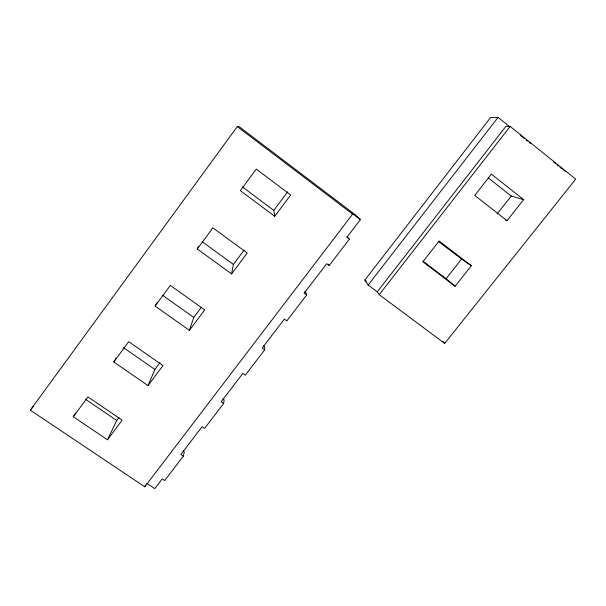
<?xml version="1.0" encoding="UTF-8"?>
<svg xmlns="http://www.w3.org/2000/svg" width="606" height="606" viewBox="0 0 606 606"><rect width="100%" height="100%" fill="white"/><g stroke="black" fill="none" stroke-linecap="round" stroke-linejoin="round"><path stroke-width="0.91" d="M146.91 483.361L154.765 488.633L162.203 478.907L164.665 480.566L183.33 456.174L180.861 454.492L202.109 426.692L204.578 428.404L223.614 403.52L224.091 399.824L222.872 398.975M198.465 246.566L197.276 248.96L231.621 273.912L233.386 264.436L244.089 250.119M183.33 456.174L184.322 451.826L183.11 450.993M223.614 403.52L221.137 401.801L242.817 373.44L245.286 375.19L264.701 349.813L262.231 348.041L284.343 319.112L286.82 320.915L306.628 295.016L304.151 293.198L326.71 263.678L329.194 265.526L349.404 239.105L346.927 237.234L360.388 219.622L355.661 215.069L238.734 126.351L237.287 126.601L30.3 410.179L144.773 486.8L145.296 485.148M156.962 302.78L155.098 306.053L189.383 330.338L193.753 317.453L201.487 307.113M116.155 358.078L113.776 361.971L148.008 385.621L154.878 369.463L159.954 362.676M75.78 412.845L73.296 416.761L107.467 439.789L116.738 420.488L118.95 417.526M73.296 416.761L87.961 396.915L122.154 420.163L107.467 439.789M113.776 361.971L128.745 341.716L162.999 365.592L148.008 385.621M155.098 306.053L170.369 285.373L204.684 309.901L189.383 330.338M197.276 248.96L212.88 227.841L247.24 253.043L231.621 273.912M274.745 216.297L240.355 190.655L256.285 169.097L290.691 194.988L274.745 216.297L273.798 210.373L287.623 191.875M144.773 486.8L352.639 214.092L351.086 212.57L360.388 219.622M377.258 291.819L505.934 126.328L510.169 126.396L575.7 179.141L444.69 343.443L379.22 294.645L377.258 291.819L368.145 285.025L364.835 280.07L490.572 117.534L498.064 117.367L509.843 126.851M368.145 285.025L498.064 117.367M379.22 294.645L510.169 126.396M455.136 286.274L446.092 278.699L461.545 259.103L471.37 265.746L455.136 286.274L422.874 261.762L439.108 240.999L471.37 265.746M497.2 213.865L511.244 196.041L523.645 199.662L507.017 220.682L505.366 220.023M30.3 410.179L33.504 406.164M85.507 399.271L116.738 420.488M123.571 347.7L154.878 369.463M162.4 295.145L193.753 317.453M263.421 345.92L264.64 346.791L264.701 349.813M201.972 241.536L233.386 264.436M304.773 291.804L306 292.706L306.628 295.016M242.339 186.89L273.798 210.373M364.835 280.07L366.342 281.192M346.965 236.598L349.404 239.105M237.287 126.601L352.639 214.092M422.791 260.989L446.092 278.699M438.789 241.658L461.545 259.103M507.017 220.682L474.748 195.405L491.368 174.134L523.645 199.662M488.489 178.073L511.244 196.041M520.153 135.146L524.569 138.698M526.046 139.888L527.515 141.069M528.985 142.258L530.462 143.44M553.286 161.81L555.497 163.59M556.967 164.771L558.437 165.953M559.914 167.142L562.118 168.922M563.595 170.104L565.065 171.286M442.872 341.276L444.69 343.443M328.566 264.239L329.194 265.526"/></g></svg>
